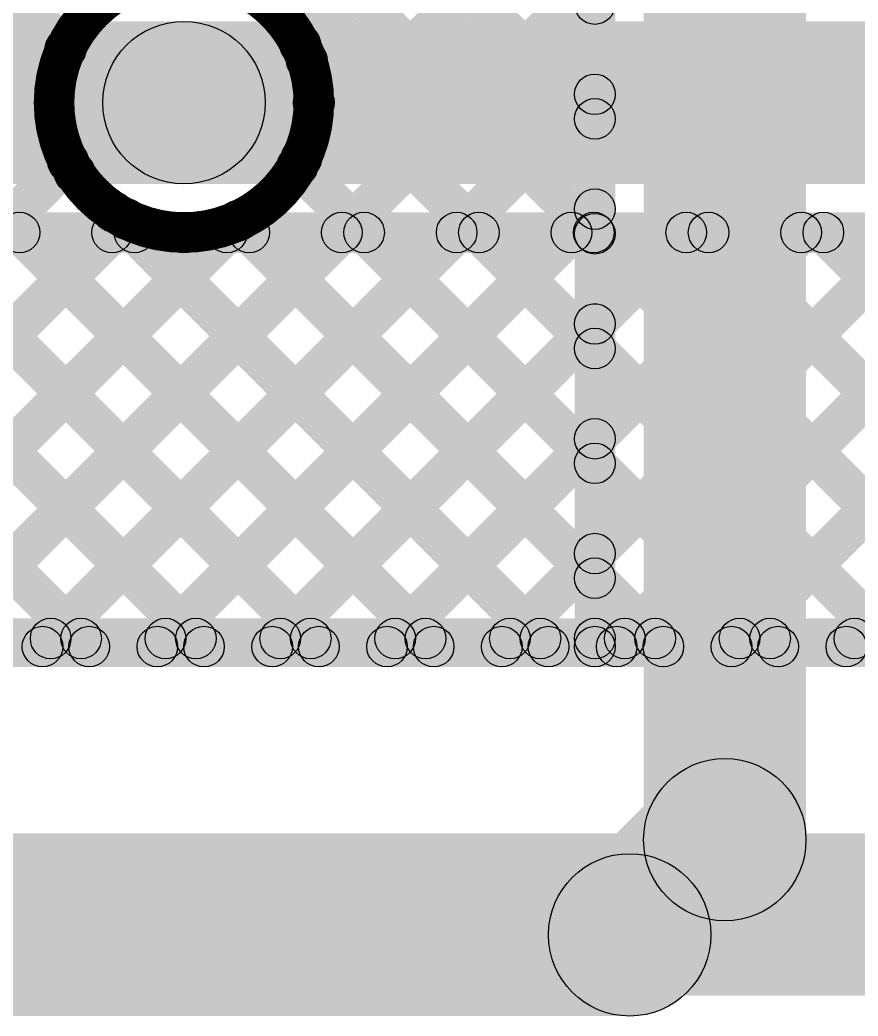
# Model space of a CAD drawing. Header units: millimetres. Extents: x -0.08 to 5.25, y -0.08 to 2.73.
# Drawn here: x 2.9186 to 3.125, y 0.093 to 0.3384 of the extents above; entities that cross this region are included whole.
import ezdxf

# ---------------------------------------------------------------- set-up
doc = ezdxf.new("R2010")
doc.units = ezdxf.units.MM
doc.header["$MEASUREMENT"] = 0
for name, color, linetype in [('BottomLayer', 5, 'Continuous'), ('TopLayer', 1, 'Continuous'), ('ViaHoleLayer', 16, 'Continuous')]:
    doc.layers.add(name, color=color, linetype=linetype)

msp = doc.modelspace()

# ---------------------------------------------------------------- hatches: boundary and pattern name
at = {"layer": 'BottomLayer'}
for points in [[(1.88746, 1.36655), (1.89454, 1.37362), (2.93339, 0.33476), (2.92632, 0.32769)], [(1.88746, 1.36654), (1.89454, 1.37362), (2.93339, 0.33476), (2.92632, 0.32769)], [(1.88746, 1.33826), (1.89454, 1.34533), (2.93558, 0.30428), (2.92851, 0.29721)], [(1.88746, 1.33826), (1.89454, 1.34533), (2.93559, 0.30428), (2.92851, 0.29721)], [(1.88746, 1.30998), (1.89454, 1.31705), (3.02205, 0.18954), (3.01498, 0.18246)], [(1.88746, 1.30998), (1.89454, 1.31705), (3.02405, 0.18754), (3.01698, 0.18046)], [(1.88746, 1.28169), (1.89454, 1.28876), (2.99376, 0.18954), (2.98669, 0.18246)], [(1.88746, 1.28169), (1.89454, 1.28876), (2.99576, 0.18754), (2.98869, 0.18046)], [(1.88698, 1.2539), (1.89405, 1.26097), (2.96548, 0.18954), (2.95841, 0.18246)], [(1.88698, 1.2539), (1.89405, 1.26097), (2.96748, 0.18754), (2.96041, 0.18046)], [(1.87689, 1.2357), (1.88396, 1.24277), (2.9372, 0.18954), (2.93012, 0.18246)], [(1.87689, 1.2357), (1.88396, 1.24277), (2.93919, 0.18754), (2.93212, 0.18046)], [(3.06912, 0.18046), (3.06205, 0.18754), (3.41446, 0.53995), (3.42154, 0.53288)], [(3.07112, 0.18246), (3.06405, 0.18954), (3.41446, 0.53995), (3.42154, 0.53288)], [(3.09741, 0.18046), (3.09034, 0.18754), (3.41446, 0.51166), (3.42154, 0.50459)], [(3.09941, 0.18246), (3.09234, 0.18954), (3.41446, 0.51166), (3.42154, 0.50459)], [(3.12569, 0.18046), (3.11862, 0.18754), (3.41446, 0.48338), (3.42154, 0.47631)], [(3.12769, 0.18246), (3.12062, 0.18954), (3.41446, 0.48338), (3.42154, 0.47631)], [(2.959, 0.298), (2.959, 0.338), (3.153, 0.338), (3.153, 0.298)], [(2.79565, 0.18983), (2.78857, 0.1969), (2.92624, 0.33456), (2.93331, 0.32749)], [(2.79565, 0.18983), (2.78857, 0.1969), (2.92624, 0.33456), (2.93331, 0.32749)], [(2.81456, 0.18046), (2.80749, 0.18754), (2.92696, 0.307), (2.93403, 0.29993)], [(2.81656, 0.18246), (2.80949, 0.18954), (2.92696, 0.307), (2.93403, 0.29993)], [(2.93821, 0.28751), (2.94528, 0.29459), (3.05233, 0.18754), (3.04526, 0.18046)], [(2.93821, 0.28751), (2.94528, 0.29458), (3.05033, 0.18954), (3.04326, 0.18246)], [(2.84285, 0.18046), (2.83578, 0.18754), (2.94115, 0.29291), (2.94823, 0.28584)], [(2.84485, 0.18246), (2.83778, 0.18954), (2.94116, 0.29291), (2.94823, 0.28584)], [(2.959, 0.281), (2.959, 0.291), (3.153, 0.291), (3.153, 0.281)], [(2.959, 0.281), (2.959, 0.291), (3.153, 0.291), (3.153, 0.281)], [(2.87113, 0.18046), (2.86406, 0.18754), (2.96606, 0.28954), (2.97313, 0.28246)], [(2.87313, 0.18246), (2.86606, 0.18954), (2.96606, 0.28954), (2.97313, 0.28246)], [(2.89942, 0.18046), (2.89235, 0.18754), (2.99435, 0.28954), (3.00142, 0.28246)], [(2.90142, 0.18246), (2.89435, 0.18954), (2.99435, 0.28954), (3.00142, 0.28246)], [(2.9277, 0.18046), (2.92063, 0.18754), (3.02263, 0.28954), (3.0297, 0.28246)], [(2.9297, 0.18246), (2.92263, 0.18954), (3.02263, 0.28954), (3.0297, 0.28246)], [(2.95599, 0.18046), (2.94891, 0.18754), (3.05091, 0.28954), (3.05799, 0.28246)], [(2.95799, 0.18246), (2.95091, 0.18954), (3.05091, 0.28954), (3.05799, 0.28246)], [(2.97154, 0.28246), (2.97862, 0.28954), (3.08062, 0.18754), (3.07354, 0.18046)], [(2.97155, 0.28246), (2.97862, 0.28954), (3.07862, 0.18954), (3.07155, 0.18246)], [(2.98427, 0.18046), (2.9772, 0.18754), (3.0792, 0.28954), (3.08627, 0.28246)], [(2.98627, 0.18246), (2.9792, 0.18954), (3.0792, 0.28954), (3.08627, 0.28246)], [(2.99983, 0.28246), (3.0069, 0.28954), (3.1069, 0.18954), (3.09983, 0.18246)], [(2.99983, 0.28246), (3.0069, 0.28954), (3.1089, 0.18754), (3.10183, 0.18046)], [(3.01255, 0.18046), (3.00548, 0.18754), (3.10748, 0.28954), (3.11455, 0.28246)], [(3.01455, 0.18246), (3.00748, 0.18954), (3.10748, 0.28954), (3.11455, 0.28246)], [(3.02811, 0.28246), (3.03519, 0.28954), (3.13519, 0.18954), (3.12811, 0.18246)], [(3.02811, 0.28246), (3.03518, 0.28954), (3.13718, 0.18754), (3.13011, 0.18046)], [(3.04084, 0.18046), (3.03377, 0.18754), (3.13577, 0.28954), (3.14284, 0.28246)], [(3.04284, 0.18246), (3.03577, 0.18954), (3.13577, 0.28954), (3.14284, 0.28246)], [(3.0564, 0.28246), (3.06347, 0.28954), (3.16347, 0.18954), (3.1564, 0.18246)], [(3.0564, 0.28246), (3.06347, 0.28954), (3.16547, 0.18754), (3.1584, 0.18046)], [(3.08468, 0.28246), (3.09175, 0.28954), (3.19175, 0.18954), (3.18468, 0.18246)], [(3.08468, 0.28246), (3.09175, 0.28954), (3.19375, 0.18754), (3.18668, 0.18046)], [(3.11297, 0.28246), (3.12004, 0.28954), (3.22004, 0.18954), (3.21297, 0.18246)], [(3.11297, 0.28246), (3.12004, 0.28954), (3.22204, 0.18754), (3.21497, 0.18046)], [(2.79088, 0.179), (2.79088, 0.189), (3.665, 0.189), (3.665, 0.179)], [(2.79126, 0.181), (2.79126, 0.191), (4.23886, 0.191), (4.23886, 0.181)], [(0.22, 0.098), (0.22, 0.138), (3.154, 0.138), (3.154, 0.098)]]:
    msp.add_hatch(color=5, dxfattribs=at).paths.add_polyline_path(points)
h = msp.add_hatch(color=5, dxfattribs=at)
edge = h.paths.add_edge_path()
edge.add_arc((2.92986, 0.33122), 0.005, 0, 360)
h = msp.add_hatch(color=5, dxfattribs=at)
edge = h.paths.add_edge_path()
edge.add_arc((2.92986, 0.33122), 0.005, 0, 360)
h = msp.add_hatch(color=5, dxfattribs=at)
edge = h.paths.add_edge_path()
edge.add_arc((2.959, 0.318), 0.02, 0, 360)
h = msp.add_hatch(color=5, dxfattribs=at)
edge = h.paths.add_edge_path()
edge.add_arc((2.92977, 0.33103), 0.005, 0, 360)
h = msp.add_hatch(color=5, dxfattribs=at)
edge = h.paths.add_edge_path()
edge.add_arc((2.92977, 0.33103), 0.005, 0, 360)
h = msp.add_hatch(color=5, dxfattribs=at)
edge = h.paths.add_edge_path()
edge.add_arc((2.959, 0.318), 0.01181, 0, 360)
h = msp.add_hatch(color=5, dxfattribs=at)
edge = h.paths.add_edge_path()
edge.add_arc((2.93049, 0.30346), 0.005, 0, 360)
h = msp.add_hatch(color=5, dxfattribs=at)
edge = h.paths.add_edge_path()
edge.add_arc((2.93049, 0.30346), 0.005, 0, 360)
h = msp.add_hatch(color=5, dxfattribs=at)
edge = h.paths.add_edge_path()
edge.add_arc((2.93205, 0.30075), 0.005, 0, 360)
h = msp.add_hatch(color=5, dxfattribs=at)
edge = h.paths.add_edge_path()
edge.add_arc((2.93205, 0.30075), 0.005, 0, 360)
h = msp.add_hatch(color=5, dxfattribs=at)
edge = h.paths.add_edge_path()
edge.add_arc((2.94175, 0.29105), 0.005, 0, 360)
h = msp.add_hatch(color=5, dxfattribs=at)
edge = h.paths.add_edge_path()
edge.add_arc((2.94175, 0.29105), 0.005, 0, 360)
h = msp.add_hatch(color=5, dxfattribs=at)
edge = h.paths.add_edge_path()
edge.add_arc((2.94469, 0.28938), 0.005, 0, 360)
h = msp.add_hatch(color=5, dxfattribs=at)
edge = h.paths.add_edge_path()
edge.add_arc((2.94469, 0.28938), 0.005, 0, 360)
h = msp.add_hatch(color=5, dxfattribs=at)
edge = h.paths.add_edge_path()
edge.add_arc((2.959, 0.286), 0.005, 0, 360)
h = msp.add_hatch(color=5, dxfattribs=at)
edge = h.paths.add_edge_path()
edge.add_arc((2.959, 0.286), 0.005, 0, 360)
h = msp.add_hatch(color=5, dxfattribs=at)
edge = h.paths.add_edge_path()
edge.add_arc((2.959, 0.286), 0.005, 0, 360)
h = msp.add_hatch(color=5, dxfattribs=at)
edge = h.paths.add_edge_path()
edge.add_arc((2.959, 0.286), 0.005, 0, 360)
h = msp.add_hatch(color=5, dxfattribs=at)
edge = h.paths.add_edge_path()
edge.add_arc((2.9696, 0.286), 0.005, 0, 360)
h = msp.add_hatch(color=5, dxfattribs=at)
edge = h.paths.add_edge_path()
edge.add_arc((2.9696, 0.286), 0.005, 0, 360)
h = msp.add_hatch(color=5, dxfattribs=at)
edge = h.paths.add_edge_path()
edge.add_arc((2.97508, 0.286), 0.005, 0, 360)
h = msp.add_hatch(color=5, dxfattribs=at)
edge = h.paths.add_edge_path()
edge.add_arc((2.97508, 0.286), 0.005, 0, 360)
h = msp.add_hatch(color=5, dxfattribs=at)
edge = h.paths.add_edge_path()
edge.add_arc((2.99788, 0.286), 0.005, 0, 360)
h = msp.add_hatch(color=5, dxfattribs=at)
edge = h.paths.add_edge_path()
edge.add_arc((2.99788, 0.286), 0.005, 0, 360)
h = msp.add_hatch(color=5, dxfattribs=at)
edge = h.paths.add_edge_path()
edge.add_arc((3.00337, 0.286), 0.005, 0, 360)
h = msp.add_hatch(color=5, dxfattribs=at)
edge = h.paths.add_edge_path()
edge.add_arc((3.00336, 0.286), 0.005, 0, 360)
h = msp.add_hatch(color=5, dxfattribs=at)
edge = h.paths.add_edge_path()
edge.add_arc((3.02617, 0.286), 0.005, 0, 360)
h = msp.add_hatch(color=5, dxfattribs=at)
edge = h.paths.add_edge_path()
edge.add_arc((3.02617, 0.286), 0.005, 0, 360)
h = msp.add_hatch(color=5, dxfattribs=at)
edge = h.paths.add_edge_path()
edge.add_arc((3.03165, 0.286), 0.005, 0, 360)
h = msp.add_hatch(color=5, dxfattribs=at)
edge = h.paths.add_edge_path()
edge.add_arc((3.03165, 0.286), 0.005, 0, 360)
h = msp.add_hatch(color=5, dxfattribs=at)
edge = h.paths.add_edge_path()
edge.add_arc((3.05445, 0.286), 0.005, 0, 360)
h = msp.add_hatch(color=5, dxfattribs=at)
edge = h.paths.add_edge_path()
edge.add_arc((3.05445, 0.286), 0.005, 0, 360)
h = msp.add_hatch(color=5, dxfattribs=at)
edge = h.paths.add_edge_path()
edge.add_arc((3.05993, 0.286), 0.005, 0, 360)
h = msp.add_hatch(color=5, dxfattribs=at)
edge = h.paths.add_edge_path()
edge.add_arc((3.05993, 0.286), 0.005, 0, 360)
h = msp.add_hatch(color=5, dxfattribs=at)
edge = h.paths.add_edge_path()
edge.add_arc((3.08273, 0.286), 0.005, 0, 360)
h = msp.add_hatch(color=5, dxfattribs=at)
edge = h.paths.add_edge_path()
edge.add_arc((3.08273, 0.286), 0.005, 0, 360)
h = msp.add_hatch(color=5, dxfattribs=at)
edge = h.paths.add_edge_path()
edge.add_arc((3.08822, 0.286), 0.005, 0, 360)
h = msp.add_hatch(color=5, dxfattribs=at)
edge = h.paths.add_edge_path()
edge.add_arc((3.08822, 0.286), 0.005, 0, 360)
h = msp.add_hatch(color=5, dxfattribs=at)
edge = h.paths.add_edge_path()
edge.add_arc((3.11102, 0.286), 0.005, 0, 360)
h = msp.add_hatch(color=5, dxfattribs=at)
edge = h.paths.add_edge_path()
edge.add_arc((3.11102, 0.286), 0.005, 0, 360)
h = msp.add_hatch(color=5, dxfattribs=at)
edge = h.paths.add_edge_path()
edge.add_arc((3.1165, 0.286), 0.005, 0, 360)
h = msp.add_hatch(color=5, dxfattribs=at)
edge = h.paths.add_edge_path()
edge.add_arc((3.1165, 0.286), 0.005, 0, 360)
h = msp.add_hatch(color=5, dxfattribs=at)
edge = h.paths.add_edge_path()
edge.add_arc((2.92417, 0.184), 0.005, 0, 360)
h = msp.add_hatch(color=5, dxfattribs=at)
edge = h.paths.add_edge_path()
edge.add_arc((2.92617, 0.186), 0.005, 0, 360)
h = msp.add_hatch(color=5, dxfattribs=at)
edge = h.paths.add_edge_path()
edge.add_arc((2.93366, 0.186), 0.005, 0, 360)
h = msp.add_hatch(color=5, dxfattribs=at)
edge = h.paths.add_edge_path()
edge.add_arc((2.93566, 0.184), 0.005, 0, 360)
h = msp.add_hatch(color=5, dxfattribs=at)
edge = h.paths.add_edge_path()
edge.add_arc((2.95245, 0.184), 0.005, 0, 360)
h = msp.add_hatch(color=5, dxfattribs=at)
edge = h.paths.add_edge_path()
edge.add_arc((2.95445, 0.186), 0.005, 0, 360)
h = msp.add_hatch(color=5, dxfattribs=at)
edge = h.paths.add_edge_path()
edge.add_arc((2.96194, 0.186), 0.005, 0, 360)
h = msp.add_hatch(color=5, dxfattribs=at)
edge = h.paths.add_edge_path()
edge.add_arc((2.96394, 0.184), 0.005, 0, 360)
h = msp.add_hatch(color=5, dxfattribs=at)
edge = h.paths.add_edge_path()
edge.add_arc((2.98073, 0.184), 0.005, 0, 360)
h = msp.add_hatch(color=5, dxfattribs=at)
edge = h.paths.add_edge_path()
edge.add_arc((2.98273, 0.186), 0.005, 0, 360)
h = msp.add_hatch(color=5, dxfattribs=at)
edge = h.paths.add_edge_path()
edge.add_arc((2.99023, 0.186), 0.005, 0, 360)
h = msp.add_hatch(color=5, dxfattribs=at)
edge = h.paths.add_edge_path()
edge.add_arc((2.99223, 0.184), 0.005, 0, 360)
h = msp.add_hatch(color=5, dxfattribs=at)
edge = h.paths.add_edge_path()
edge.add_arc((3.00902, 0.184), 0.005, 0, 360)
h = msp.add_hatch(color=5, dxfattribs=at)
edge = h.paths.add_edge_path()
edge.add_arc((3.01102, 0.186), 0.005, 0, 360)
h = msp.add_hatch(color=5, dxfattribs=at)
edge = h.paths.add_edge_path()
edge.add_arc((3.01851, 0.186), 0.005, 0, 360)
h = msp.add_hatch(color=5, dxfattribs=at)
edge = h.paths.add_edge_path()
edge.add_arc((3.02051, 0.184), 0.005, 0, 360)
h = msp.add_hatch(color=5, dxfattribs=at)
edge = h.paths.add_edge_path()
edge.add_arc((3.0373, 0.184), 0.005, 0, 360)
h = msp.add_hatch(color=5, dxfattribs=at)
edge = h.paths.add_edge_path()
edge.add_arc((3.0393, 0.186), 0.005, 0, 360)
h = msp.add_hatch(color=5, dxfattribs=at)
edge = h.paths.add_edge_path()
edge.add_arc((3.0468, 0.186), 0.005, 0, 360)
h = msp.add_hatch(color=5, dxfattribs=at)
edge = h.paths.add_edge_path()
edge.add_arc((3.0488, 0.184), 0.005, 0, 360)
h = msp.add_hatch(color=5, dxfattribs=at)
edge = h.paths.add_edge_path()
edge.add_arc((3.06559, 0.184), 0.005, 0, 360)
h = msp.add_hatch(color=5, dxfattribs=at)
edge = h.paths.add_edge_path()
edge.add_arc((3.06759, 0.186), 0.005, 0, 360)
h = msp.add_hatch(color=5, dxfattribs=at)
edge = h.paths.add_edge_path()
edge.add_arc((3.07508, 0.186), 0.005, 0, 360)
h = msp.add_hatch(color=5, dxfattribs=at)
edge = h.paths.add_edge_path()
edge.add_arc((3.07708, 0.184), 0.005, 0, 360)
h = msp.add_hatch(color=5, dxfattribs=at)
edge = h.paths.add_edge_path()
edge.add_arc((3.09387, 0.184), 0.005, 0, 360)
h = msp.add_hatch(color=5, dxfattribs=at)
edge = h.paths.add_edge_path()
edge.add_arc((3.09587, 0.186), 0.005, 0, 360)
h = msp.add_hatch(color=5, dxfattribs=at)
edge = h.paths.add_edge_path()
edge.add_arc((3.10337, 0.186), 0.005, 0, 360)
h = msp.add_hatch(color=5, dxfattribs=at)
edge = h.paths.add_edge_path()
edge.add_arc((3.10536, 0.184), 0.005, 0, 360)
h = msp.add_hatch(color=5, dxfattribs=at)
edge = h.paths.add_edge_path()
edge.add_arc((3.12216, 0.184), 0.005, 0, 360)
h = msp.add_hatch(color=5, dxfattribs=at)
edge = h.paths.add_edge_path()
edge.add_arc((3.12416, 0.186), 0.005, 0, 360)
at = {"layer": 'TopLayer'}
for points in [[(3.11222, 0.13643), (3.07222, 0.13643), (3.07222, 1.328), (3.11222, 1.328)], [(3.06522, 0.186), (3.05522, 0.186), (3.05522, 1.279), (3.06522, 1.279)], [(3.06522, 0.184), (3.05522, 0.184), (3.05522, 1.279), (3.06522, 1.279)], [(2.31799, 1.02087), (2.32506, 1.02795), (3.06375, 0.28925), (3.05668, 0.28218)], [(2.31799, 1.02087), (2.32506, 1.02795), (3.06375, 0.28925), (3.05668, 0.28218)], [(2.34627, 1.02087), (2.35334, 1.02795), (3.06375, 0.31753), (3.05668, 0.31046)], [(2.34627, 1.02087), (2.35334, 1.02795), (3.06375, 0.31753), (3.05668, 0.31046)], [(2.99116, 0.32877), (2.98409, 0.33584), (3.05668, 0.40844), (3.06375, 0.40137)], [(2.99116, 0.32877), (2.98409, 0.33585), (3.05668, 0.40844), (3.06375, 0.40137)], [(2.99147, 0.30081), (2.9844, 0.30788), (3.05668, 0.38016), (3.06375, 0.37309)], [(2.99147, 0.30081), (2.9844, 0.30788), (3.05668, 0.38016), (3.06375, 0.37309)], [(2.89942, 0.18046), (2.89235, 0.18754), (3.05668, 0.35187), (3.06375, 0.3448)], [(2.90142, 0.18246), (2.89435, 0.18954), (3.05668, 0.35187), (3.06375, 0.3448)], [(2.414, 0.298), (2.414, 0.338), (2.959, 0.338), (2.959, 0.298)], [(2.98573, 0.32484), (2.99281, 0.33192), (3.06375, 0.26097), (3.05668, 0.25389)], [(2.98573, 0.32484), (2.99281, 0.33191), (3.06375, 0.26096), (3.05668, 0.25389)], [(2.9277, 0.18046), (2.92063, 0.18754), (3.05668, 0.32359), (3.06375, 0.31652)], [(2.9297, 0.18246), (2.92263, 0.18954), (3.05668, 0.32359), (3.06375, 0.31652)], [(2.98341, 0.29888), (2.99048, 0.30595), (3.06375, 0.23268), (3.05668, 0.22561)], [(2.98341, 0.29888), (2.99048, 0.30595), (3.06375, 0.23268), (3.05668, 0.22561)], [(2.95599, 0.18046), (2.94891, 0.18754), (3.05668, 0.29531), (3.06375, 0.28823)], [(2.95799, 0.18246), (2.95091, 0.18954), (3.05668, 0.2953), (3.06375, 0.28823)], [(2.87113, 0.18046), (2.86406, 0.18754), (2.96912, 0.2926), (2.97619, 0.28553)], [(2.87313, 0.18246), (2.86606, 0.18954), (2.96912, 0.2926), (2.97619, 0.28553)], [(2.96869, 0.28532), (2.97576, 0.29239), (3.06375, 0.2044), (3.05668, 0.19733)], [(2.96869, 0.28532), (2.97576, 0.29239), (3.06375, 0.2044), (3.05668, 0.19733)], [(2.414, 0.281), (2.414, 0.291), (2.959, 0.291), (2.959, 0.281)], [(2.414, 0.281), (2.414, 0.291), (2.959, 0.291), (2.959, 0.281)], [(2.83012, 0.28246), (2.8372, 0.28954), (2.9372, 0.18954), (2.93012, 0.18246)], [(2.83012, 0.28246), (2.83719, 0.28954), (2.93919, 0.18754), (2.93212, 0.18046)], [(2.84285, 0.18046), (2.83578, 0.18754), (2.93778, 0.28954), (2.94485, 0.28246)], [(2.84485, 0.18246), (2.83778, 0.18954), (2.93778, 0.28954), (2.94485, 0.28246)], [(2.85841, 0.28246), (2.86548, 0.28954), (2.96548, 0.18954), (2.95841, 0.18246)], [(2.85841, 0.28246), (2.86548, 0.28954), (2.96748, 0.18754), (2.96041, 0.18046)], [(2.88669, 0.28246), (2.89376, 0.28954), (2.99376, 0.18954), (2.98669, 0.18246)], [(2.88669, 0.28246), (2.89376, 0.28954), (2.99576, 0.18754), (2.98869, 0.18046)], [(2.91498, 0.28246), (2.92205, 0.28954), (3.02205, 0.18954), (3.01498, 0.18246)], [(2.91498, 0.28246), (2.92205, 0.28954), (3.02405, 0.18754), (3.01698, 0.18046)], [(2.94326, 0.28246), (2.95033, 0.28954), (3.05033, 0.18954), (3.04326, 0.18246)], [(2.94326, 0.28246), (2.95033, 0.28954), (3.05233, 0.18754), (3.04526, 0.18046)], [(2.98427, 0.18046), (2.9772, 0.18754), (3.05668, 0.26702), (3.06375, 0.25995)], [(2.98627, 0.18246), (2.9792, 0.18954), (3.05668, 0.26702), (3.06375, 0.25995)], [(3.01255, 0.18046), (3.00548, 0.18754), (3.05668, 0.23874), (3.06375, 0.23167)], [(3.01455, 0.18246), (3.00748, 0.18954), (3.05668, 0.23874), (3.06375, 0.23166)], [(3.04084, 0.18046), (3.03377, 0.18754), (3.05668, 0.21045), (3.06375, 0.20338)], [(3.04284, 0.18246), (3.03577, 0.18954), (3.05668, 0.21045), (3.06375, 0.20338)], [(2.79088, 0.179), (2.79088, 0.189), (3.06022, 0.189), (3.06022, 0.179)], [(2.79126, 0.181), (2.79126, 0.191), (3.06022, 0.191), (3.06022, 0.181)], [(3.08293, 0.09886), (3.05465, 0.12714), (3.07808, 0.15057), (3.10636, 0.12229)], [(2.42365, 0.093), (2.42365, 0.133), (3.06879, 0.133), (3.06879, 0.093)]]:
    msp.add_hatch(color=1, dxfattribs=at).paths.add_polyline_path(points)
h = msp.add_hatch(color=1, dxfattribs=at)
edge = h.paths.add_edge_path()
edge.add_arc((3.06022, 0.34228), 0.005, 0, 360)
h = msp.add_hatch(color=1, dxfattribs=at)
edge = h.paths.add_edge_path()
edge.add_arc((3.06022, 0.34228), 0.005, 0, 360)
h = msp.add_hatch(color=1, dxfattribs=at)
edge = h.paths.add_edge_path()
edge.add_arc((2.959, 0.318), 0.02, 0, 360)
h = msp.add_hatch(color=1, dxfattribs=at)
edge = h.paths.add_edge_path()
edge.add_arc((2.98762, 0.33231), 0.005, 0, 360)
h = msp.add_hatch(color=1, dxfattribs=at)
edge = h.paths.add_edge_path()
edge.add_arc((2.98762, 0.33231), 0.005, 0, 360)
h = msp.add_hatch(color=1, dxfattribs=at)
edge = h.paths.add_edge_path()
edge.add_arc((2.98927, 0.32838), 0.005, 0, 360)
h = msp.add_hatch(color=1, dxfattribs=at)
edge = h.paths.add_edge_path()
edge.add_arc((2.98927, 0.32838), 0.005, 0, 360)
h = msp.add_hatch(color=1, dxfattribs=at)
edge = h.paths.add_edge_path()
edge.add_arc((2.959, 0.318), 0.01181, 0, 360)
h = msp.add_hatch(color=1, dxfattribs=at)
edge = h.paths.add_edge_path()
edge.add_arc((3.06022, 0.32005), 0.005, 0, 360)
h = msp.add_hatch(color=1, dxfattribs=at)
edge = h.paths.add_edge_path()
edge.add_arc((3.06022, 0.32005), 0.005, 0, 360)
h = msp.add_hatch(color=1, dxfattribs=at)
edge = h.paths.add_edge_path()
edge.add_arc((2.991, 0.318), 0.005, 0, 360)
h = msp.add_hatch(color=1, dxfattribs=at)
edge = h.paths.add_edge_path()
edge.add_arc((2.991, 0.318), 0.005, 0, 360)
h = msp.add_hatch(color=1, dxfattribs=at)
edge = h.paths.add_edge_path()
edge.add_arc((2.991, 0.318), 0.005, 0, 360)
h = msp.add_hatch(color=1, dxfattribs=at)
edge = h.paths.add_edge_path()
edge.add_arc((2.991, 0.318), 0.005, 0, 360)
h = msp.add_hatch(color=1, dxfattribs=at)
edge = h.paths.add_edge_path()
edge.add_arc((3.06022, 0.314), 0.005, 0, 360)
h = msp.add_hatch(color=1, dxfattribs=at)
edge = h.paths.add_edge_path()
edge.add_arc((3.06022, 0.314), 0.005, 0, 360)
h = msp.add_hatch(color=1, dxfattribs=at)
edge = h.paths.add_edge_path()
edge.add_arc((2.98794, 0.30434), 0.005, 0, 360)
h = msp.add_hatch(color=1, dxfattribs=at)
edge = h.paths.add_edge_path()
edge.add_arc((2.98794, 0.30434), 0.005, 0, 360)
h = msp.add_hatch(color=1, dxfattribs=at)
edge = h.paths.add_edge_path()
edge.add_arc((2.98695, 0.30242), 0.005, 0, 360)
h = msp.add_hatch(color=1, dxfattribs=at)
edge = h.paths.add_edge_path()
edge.add_arc((2.98695, 0.30242), 0.005, 0, 360)
h = msp.add_hatch(color=1, dxfattribs=at)
edge = h.paths.add_edge_path()
edge.add_arc((3.06022, 0.29177), 0.005, 0, 360)
h = msp.add_hatch(color=1, dxfattribs=at)
edge = h.paths.add_edge_path()
edge.add_arc((3.06022, 0.29177), 0.005, 0, 360)
h = msp.add_hatch(color=1, dxfattribs=at)
edge = h.paths.add_edge_path()
edge.add_arc((2.97222, 0.28886), 0.005, 0, 360)
h = msp.add_hatch(color=1, dxfattribs=at)
edge = h.paths.add_edge_path()
edge.add_arc((2.97222, 0.28886), 0.005, 0, 360)
h = msp.add_hatch(color=1, dxfattribs=at)
edge = h.paths.add_edge_path()
edge.add_arc((2.97266, 0.28906), 0.005, 0, 360)
h = msp.add_hatch(color=1, dxfattribs=at)
edge = h.paths.add_edge_path()
edge.add_arc((2.97266, 0.28906), 0.005, 0, 360)
h = msp.add_hatch(color=1, dxfattribs=at)
edge = h.paths.add_edge_path()
edge.add_arc((2.91851, 0.286), 0.005, 0, 360)
h = msp.add_hatch(color=1, dxfattribs=at)
edge = h.paths.add_edge_path()
edge.add_arc((2.91851, 0.286), 0.005, 0, 360)
h = msp.add_hatch(color=1, dxfattribs=at)
edge = h.paths.add_edge_path()
edge.add_arc((2.94131, 0.286), 0.005, 0, 360)
h = msp.add_hatch(color=1, dxfattribs=at)
edge = h.paths.add_edge_path()
edge.add_arc((2.94131, 0.286), 0.005, 0, 360)
h = msp.add_hatch(color=1, dxfattribs=at)
edge = h.paths.add_edge_path()
edge.add_arc((2.9468, 0.286), 0.005, 0, 360)
h = msp.add_hatch(color=1, dxfattribs=at)
edge = h.paths.add_edge_path()
edge.add_arc((2.9468, 0.286), 0.005, 0, 360)
h = msp.add_hatch(color=1, dxfattribs=at)
edge = h.paths.add_edge_path()
edge.add_arc((2.959, 0.286), 0.005, 0, 360)
h = msp.add_hatch(color=1, dxfattribs=at)
edge = h.paths.add_edge_path()
edge.add_arc((2.959, 0.286), 0.005, 0, 360)
h = msp.add_hatch(color=1, dxfattribs=at)
edge = h.paths.add_edge_path()
edge.add_arc((2.959, 0.286), 0.005, 0, 360)
h = msp.add_hatch(color=1, dxfattribs=at)
edge = h.paths.add_edge_path()
edge.add_arc((2.959, 0.286), 0.005, 0, 360)
h = msp.add_hatch(color=1, dxfattribs=at)
edge = h.paths.add_edge_path()
edge.add_arc((3.06022, 0.28571), 0.005, 0, 360)
h = msp.add_hatch(color=1, dxfattribs=at)
edge = h.paths.add_edge_path()
edge.add_arc((3.06022, 0.28571), 0.005, 0, 360)
h = msp.add_hatch(color=1, dxfattribs=at)
edge = h.paths.add_edge_path()
edge.add_arc((3.06022, 0.26348), 0.005, 0, 360)
h = msp.add_hatch(color=1, dxfattribs=at)
edge = h.paths.add_edge_path()
edge.add_arc((3.06022, 0.26349), 0.005, 0, 360)
h = msp.add_hatch(color=1, dxfattribs=at)
edge = h.paths.add_edge_path()
edge.add_arc((3.06022, 0.25743), 0.005, 0, 360)
h = msp.add_hatch(color=1, dxfattribs=at)
edge = h.paths.add_edge_path()
edge.add_arc((3.06022, 0.25743), 0.005, 0, 360)
h = msp.add_hatch(color=1, dxfattribs=at)
edge = h.paths.add_edge_path()
edge.add_arc((3.06022, 0.2352), 0.005, 0, 360)
h = msp.add_hatch(color=1, dxfattribs=at)
edge = h.paths.add_edge_path()
edge.add_arc((3.06022, 0.2352), 0.005, 0, 360)
h = msp.add_hatch(color=1, dxfattribs=at)
edge = h.paths.add_edge_path()
edge.add_arc((3.06022, 0.22915), 0.005, 0, 360)
h = msp.add_hatch(color=1, dxfattribs=at)
edge = h.paths.add_edge_path()
edge.add_arc((3.06022, 0.22915), 0.005, 0, 360)
h = msp.add_hatch(color=1, dxfattribs=at)
edge = h.paths.add_edge_path()
edge.add_arc((3.06022, 0.20692), 0.005, 0, 360)
h = msp.add_hatch(color=1, dxfattribs=at)
edge = h.paths.add_edge_path()
edge.add_arc((3.06022, 0.20692), 0.005, 0, 360)
h = msp.add_hatch(color=1, dxfattribs=at)
edge = h.paths.add_edge_path()
edge.add_arc((3.06022, 0.20086), 0.005, 0, 360)
h = msp.add_hatch(color=1, dxfattribs=at)
edge = h.paths.add_edge_path()
edge.add_arc((3.06022, 0.20086), 0.005, 0, 360)
h = msp.add_hatch(color=1, dxfattribs=at)
edge = h.paths.add_edge_path()
edge.add_arc((2.92417, 0.184), 0.005, 0, 360)
h = msp.add_hatch(color=1, dxfattribs=at)
edge = h.paths.add_edge_path()
edge.add_arc((2.92617, 0.186), 0.005, 0, 360)
h = msp.add_hatch(color=1, dxfattribs=at)
edge = h.paths.add_edge_path()
edge.add_arc((2.93366, 0.186), 0.005, 0, 360)
h = msp.add_hatch(color=1, dxfattribs=at)
edge = h.paths.add_edge_path()
edge.add_arc((2.93566, 0.184), 0.005, 0, 360)
h = msp.add_hatch(color=1, dxfattribs=at)
edge = h.paths.add_edge_path()
edge.add_arc((2.95245, 0.184), 0.005, 0, 360)
h = msp.add_hatch(color=1, dxfattribs=at)
edge = h.paths.add_edge_path()
edge.add_arc((2.95445, 0.186), 0.005, 0, 360)
h = msp.add_hatch(color=1, dxfattribs=at)
edge = h.paths.add_edge_path()
edge.add_arc((2.96194, 0.186), 0.005, 0, 360)
h = msp.add_hatch(color=1, dxfattribs=at)
edge = h.paths.add_edge_path()
edge.add_arc((2.96394, 0.184), 0.005, 0, 360)
h = msp.add_hatch(color=1, dxfattribs=at)
edge = h.paths.add_edge_path()
edge.add_arc((2.98073, 0.184), 0.005, 0, 360)
h = msp.add_hatch(color=1, dxfattribs=at)
edge = h.paths.add_edge_path()
edge.add_arc((2.98273, 0.186), 0.005, 0, 360)
h = msp.add_hatch(color=1, dxfattribs=at)
edge = h.paths.add_edge_path()
edge.add_arc((2.99023, 0.186), 0.005, 0, 360)
h = msp.add_hatch(color=1, dxfattribs=at)
edge = h.paths.add_edge_path()
edge.add_arc((2.99223, 0.184), 0.005, 0, 360)
h = msp.add_hatch(color=1, dxfattribs=at)
edge = h.paths.add_edge_path()
edge.add_arc((3.00902, 0.184), 0.005, 0, 360)
h = msp.add_hatch(color=1, dxfattribs=at)
edge = h.paths.add_edge_path()
edge.add_arc((3.01102, 0.186), 0.005, 0, 360)
h = msp.add_hatch(color=1, dxfattribs=at)
edge = h.paths.add_edge_path()
edge.add_arc((3.01851, 0.186), 0.005, 0, 360)
h = msp.add_hatch(color=1, dxfattribs=at)
edge = h.paths.add_edge_path()
edge.add_arc((3.02051, 0.184), 0.005, 0, 360)
h = msp.add_hatch(color=1, dxfattribs=at)
edge = h.paths.add_edge_path()
edge.add_arc((3.0373, 0.184), 0.005, 0, 360)
h = msp.add_hatch(color=1, dxfattribs=at)
edge = h.paths.add_edge_path()
edge.add_arc((3.0393, 0.186), 0.005, 0, 360)
h = msp.add_hatch(color=1, dxfattribs=at)
edge = h.paths.add_edge_path()
edge.add_arc((3.0468, 0.186), 0.005, 0, 360)
h = msp.add_hatch(color=1, dxfattribs=at)
edge = h.paths.add_edge_path()
edge.add_arc((3.0488, 0.184), 0.005, 0, 360)
h = msp.add_hatch(color=1, dxfattribs=at)
edge = h.paths.add_edge_path()
edge.add_arc((3.06022, 0.186), 0.005, 0, 360)
h = msp.add_hatch(color=1, dxfattribs=at)
edge = h.paths.add_edge_path()
edge.add_arc((3.06022, 0.186), 0.005, 0, 360)
h = msp.add_hatch(color=1, dxfattribs=at)
edge = h.paths.add_edge_path()
edge.add_arc((3.06022, 0.184), 0.005, 0, 360)
h = msp.add_hatch(color=1, dxfattribs=at)
edge = h.paths.add_edge_path()
edge.add_arc((3.06022, 0.184), 0.005, 0, 360)
h = msp.add_hatch(color=1, dxfattribs=at)
edge = h.paths.add_edge_path()
edge.add_arc((3.09222, 0.13643), 0.02, 0, 360)
h = msp.add_hatch(color=1, dxfattribs=at)
edge = h.paths.add_edge_path()
edge.add_arc((3.09222, 0.13643), 0.02, 0, 360)
h = msp.add_hatch(color=1, dxfattribs=at)
edge = h.paths.add_edge_path()
edge.add_arc((3.06879, 0.113), 0.02, 0, 360)
h = msp.add_hatch(color=1, dxfattribs=at)
edge = h.paths.add_edge_path()
edge.add_arc((3.06879, 0.113), 0.02, 0, 360)
at = {"layer": 'ViaHoleLayer'}
h = msp.add_hatch(color=16, dxfattribs=at)
edge = h.paths.add_edge_path()
edge.add_arc((2.959, 0.318), 0.00591, 0, 360)

# ---------------------------------------------------------------- linework, layer by layer
at = {"layer": 'BottomLayer', "const_width": 0.01}
msp.add_lwpolyline([(2.959, 0.286, -1), (2.959, 0.35)], format="xyb", dxfattribs=at)
msp.add_lwpolyline([(2.959, 0.286, -1), (2.959, 0.35)], format="xyb", dxfattribs=at)
at = {"layer": 'BottomLayer'}
for centre, radius in [((2.92986, 0.33122), 0.005), ((2.92986, 0.33122), 0.005), ((2.959, 0.318), 0.02), ((2.92977, 0.33103), 0.005), ((2.92977, 0.33103), 0.005), ((2.93049, 0.30346), 0.005), ((2.93049, 0.30346), 0.005), ((2.93205, 0.30075), 0.005), ((2.93205, 0.30075), 0.005), ((2.94175, 0.29105), 0.005), ((2.94175, 0.29105), 0.005), ((2.94469, 0.28938), 0.005), ((2.94469, 0.28938), 0.005), ((2.959, 0.286), 0.005), ((2.959, 0.286), 0.005), ((2.959, 0.286), 0.005), ((2.959, 0.286), 0.005), ((2.9696, 0.286), 0.005), ((2.9696, 0.286), 0.005), ((2.97508, 0.286), 0.005), ((2.97508, 0.286), 0.005), ((2.99788, 0.286), 0.005), ((2.99788, 0.286), 0.005), ((3.00336, 0.286), 0.005), ((3.00337, 0.286), 0.005), ((3.02617, 0.286), 0.005), ((3.02617, 0.286), 0.005), ((3.03165, 0.286), 0.005), ((3.03165, 0.286), 0.005), ((3.05445, 0.286), 0.005), ((3.05445, 0.286), 0.005), ((3.05993, 0.286), 0.005), ((3.05993, 0.286), 0.005), ((3.08273, 0.286), 0.005), ((3.08273, 0.286), 0.005), ((3.08822, 0.286), 0.005), ((3.08822, 0.286), 0.005), ((3.11102, 0.286), 0.005), ((3.11102, 0.286), 0.005), ((3.1165, 0.286), 0.005), ((3.1165, 0.286), 0.005), ((2.92417, 0.184), 0.005), ((2.92617, 0.186), 0.005), ((2.93366, 0.186), 0.005), ((2.93566, 0.184), 0.005), ((2.95245, 0.184), 0.005), ((2.95445, 0.186), 0.005), ((2.96194, 0.186), 0.005), ((2.96394, 0.184), 0.005), ((2.98073, 0.184), 0.005), ((2.98273, 0.186), 0.005), ((2.99023, 0.186), 0.005), ((2.99223, 0.184), 0.005), ((3.00902, 0.184), 0.005), ((3.01102, 0.186), 0.005), ((3.01851, 0.186), 0.005), ((3.02051, 0.184), 0.005), ((3.0373, 0.184), 0.005), ((3.0393, 0.186), 0.005), ((3.0468, 0.186), 0.005), ((3.0488, 0.184), 0.005), ((3.06559, 0.184), 0.005), ((3.06759, 0.186), 0.005), ((3.07508, 0.186), 0.005), ((3.07708, 0.184), 0.005), ((3.09387, 0.184), 0.005), ((3.09587, 0.186), 0.005), ((3.10337, 0.186), 0.005), ((3.10536, 0.184), 0.005), ((3.12216, 0.184), 0.005), ((3.12416, 0.186), 0.005)]:
    msp.add_circle(centre, radius, dxfattribs=at)
at = {"layer": 'TopLayer', "const_width": 0.01}
for points in [[(2.959, 0.35, -0.414214), (2.991, 0.318)], [(2.959, 0.35, -0.414214), (2.991, 0.318)], [(2.991, 0.318, -0.414214), (2.959, 0.286)], [(2.991, 0.318, -0.414214), (2.959, 0.286)]]:
    msp.add_lwpolyline(points, format="xyb", dxfattribs=at)
at = {"layer": 'TopLayer'}
for centre, radius in [((3.06022, 0.34228), 0.005), ((3.06022, 0.34228), 0.005), ((2.959, 0.318), 0.02), ((2.98762, 0.33231), 0.005), ((2.98762, 0.33231), 0.005), ((2.98927, 0.32838), 0.005), ((2.98927, 0.32838), 0.005), ((3.06022, 0.32005), 0.005), ((3.06022, 0.32005), 0.005), ((2.991, 0.318), 0.005), ((2.991, 0.318), 0.005), ((2.991, 0.318), 0.005), ((2.991, 0.318), 0.005), ((3.06022, 0.314), 0.005), ((3.06022, 0.314), 0.005), ((2.98794, 0.30434), 0.005), ((2.98794, 0.30434), 0.005), ((2.98695, 0.30242), 0.005), ((2.98695, 0.30242), 0.005), ((3.06022, 0.29177), 0.005), ((3.06022, 0.29177), 0.005), ((2.97222, 0.28886), 0.005), ((2.97222, 0.28886), 0.005), ((2.97266, 0.28906), 0.005), ((2.97266, 0.28906), 0.005), ((2.91851, 0.286), 0.005), ((2.91851, 0.286), 0.005), ((2.94131, 0.286), 0.005), ((2.94131, 0.286), 0.005), ((2.9468, 0.286), 0.005), ((2.9468, 0.286), 0.005), ((2.959, 0.286), 0.005), ((2.959, 0.286), 0.005), ((2.959, 0.286), 0.005), ((2.959, 0.286), 0.005), ((3.06022, 0.28571), 0.005), ((3.06022, 0.28571), 0.005), ((3.06022, 0.26349), 0.005), ((3.06022, 0.26348), 0.005), ((3.06022, 0.25743), 0.005), ((3.06022, 0.25743), 0.005), ((3.06022, 0.2352), 0.005), ((3.06022, 0.2352), 0.005), ((3.06022, 0.22915), 0.005), ((3.06022, 0.22915), 0.005), ((3.06022, 0.20692), 0.005), ((3.06022, 0.20692), 0.005), ((3.06022, 0.20086), 0.005), ((3.06022, 0.20086), 0.005), ((2.92417, 0.184), 0.005), ((2.92617, 0.186), 0.005), ((2.93366, 0.186), 0.005), ((2.93566, 0.184), 0.005), ((2.95245, 0.184), 0.005), ((2.95445, 0.186), 0.005), ((2.96194, 0.186), 0.005), ((2.96394, 0.184), 0.005), ((2.98073, 0.184), 0.005), ((2.98273, 0.186), 0.005), ((2.99023, 0.186), 0.005), ((2.99223, 0.184), 0.005), ((3.00902, 0.184), 0.005), ((3.01102, 0.186), 0.005), ((3.01851, 0.186), 0.005), ((3.02051, 0.184), 0.005), ((3.0373, 0.184), 0.005), ((3.0393, 0.186), 0.005), ((3.0468, 0.186), 0.005), ((3.0488, 0.184), 0.005), ((3.06022, 0.186), 0.005), ((3.06022, 0.186), 0.005), ((3.06022, 0.184), 0.005), ((3.06022, 0.184), 0.005), ((3.09222, 0.13643), 0.02), ((3.09222, 0.13643), 0.02), ((3.06879, 0.113), 0.02), ((3.06879, 0.113), 0.02)]:
    msp.add_circle(centre, radius, dxfattribs=at)

doc.saveas('drawing.dxf')
